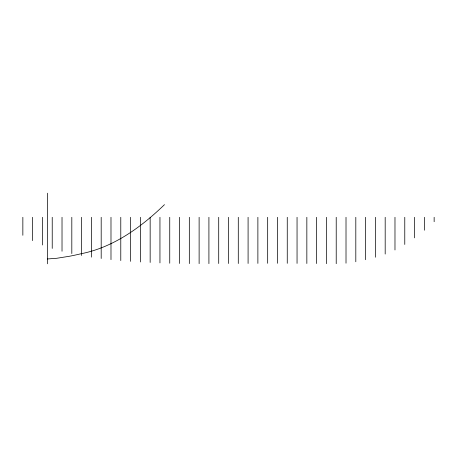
<?xml version="1.0" encoding="UTF-8"?>
<svg xmlns="http://www.w3.org/2000/svg" width="457" height="457" viewBox="0 0 457 457"><rect width="100%" height="100%" fill="white"/><g stroke="black" fill="none" stroke-linecap="round" stroke-linejoin="round"><path stroke-width="0.69" d="M164.469 204.656C140.927 227.403 113.285 247.534 80.506 253.864A236.846 236.846 0 0 1 69.613 256.228L56.799 258.274L47.357 258.97M434.15 217.292L434.15 221.719M424.359 217.292L424.359 230.219M414.562 217.292L414.562 237.869M404.771 217.292L404.771 244.461M394.979 217.292L394.979 249.968M385.188 217.292L385.188 254.046M375.391 217.292L375.391 257.234M365.6 217.292L365.6 259.719M355.809 217.292L355.809 261.77M346.012 217.292L346.012 263.203M336.221 217.292L336.221 263.683M326.429 217.292L326.429 263.683M316.638 217.292L316.638 263.54M306.841 217.292L306.841 263.506M297.05 217.292L297.05 263.403M287.259 217.292L287.259 263.323M277.462 217.292L277.462 263.306M267.671 217.292L267.671 263.301M257.879 217.292L257.879 263.398M248.088 217.292L248.088 263.466M238.291 217.292L238.291 263.523M228.5 217.292L228.5 263.506M218.709 217.292L218.709 263.518M208.912 217.292L208.912 263.638M199.121 217.292L199.121 263.643M189.329 217.292L189.329 263.598M179.538 217.292L179.538 263.478M169.741 217.292L169.741 263.249M159.95 217.292L159.95 262.912M150.159 217.292L150.159 262.455M140.362 217.292L140.362 261.975M130.571 217.292L130.571 261.364M120.779 217.292L120.779 260.587M110.988 217.292L110.988 259.65M101.191 217.292L101.191 258.502M91.4 217.292L91.4 257.142M81.609 217.292L81.609 255.503M71.812 217.292L71.812 253.561M62.021 217.292L62.021 251.23M52.229 217.292L52.229 248.425M47.357 193.197L47.357 263.803M42.438 217.292L42.438 245.003M32.641 217.292L32.641 240.628M22.85 217.292L22.85 235.286"/></g></svg>
